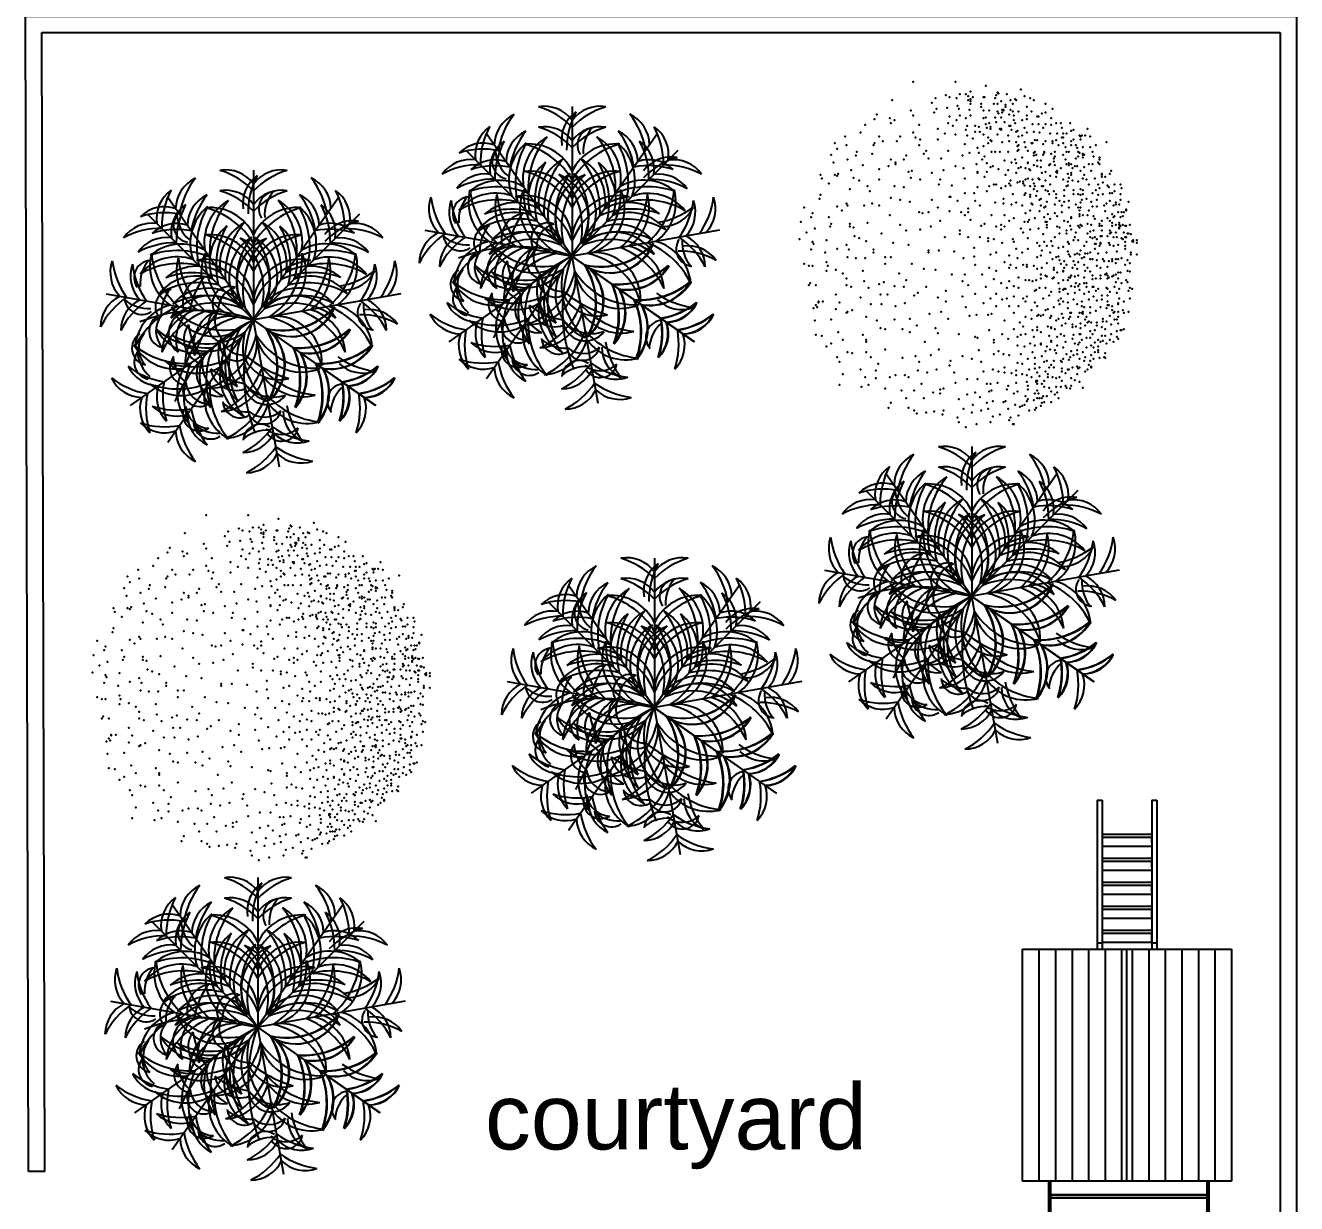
# Model space of a CAD drawing. Header units: metres. Extents: x 14 to 126, y -22 to 33.
# Drawn here: x 118.394 to 122.269, y 4.372 to 7.965 of the extents above; entities that cross this region are included whole.
import ezdxf

# ---------------------------------------------------------------- set-up
doc = ezdxf.new("R2010")
doc.units = ezdxf.units.M
doc.header["$MEASUREMENT"] = 0
doc.styles.get("Standard").update_dxf_attribs({"font": 'arial.ttf'})

# ---------------------------------------------------------------- blocks, each defined once
blk = doc.blocks.new('A$C48BA666C')
for p, q in [((0.1379, 2.3003), (0.1379, 4.9677)), ((0.1499, 2.3003), (0.1499, 4.9677)), ((1.0937, 2.3003), (1.0937, 4.9683)), ((1.1056, 2.3003), (1.1056, 4.9675)), ((0.1499, 2.4044), (1.0937, 2.4044)), ((0.1499, 2.3879), (1.0937, 2.3879)), ((1.0937, 2.3815), (0.1499, 2.3815)), ((0, 2.3003), (1.2632, 2.3003)), ((0, 0.9003), (0, 2.3003)), ((0.1, 0.9003), (0.1, 2.3003)), ((0.2, 0.9003), (0.2, 2.3003)), ((0.3, 0.9003), (0.3, 2.3003)), ((0.4, 0.9003), (0.4, 2.3003)), ((0.5, 0.9003), (0.5, 2.3003)), ((0.6, 0.9003), (0.6, 2.3003)), ((0.6317, 2.3003), (0.6317, 0.9003)), ((0.6632, 2.3003), (0.6632, 0.9003)), ((0.7632, 0.9003), (0.7632, 2.3003)), ((0.8632, 0.9003), (0.8632, 2.3003)), ((0.9632, 0.9003), (0.9632, 2.3003)), ((1.0632, 0.9003), (1.0632, 2.3003)), ((1.1632, 0.9003), (1.1632, 2.3003)), ((1.2632, 2.3003), (1.2632, 0.9003)), ((1.2632, 0.9003), (0, 0.9003)), ((0.4512, 0), (0.4512, 0.9003)), ((0.4512, 0.8636), (0.4812, 0.8636)), ((0.4812, 0), (0.4812, 0.9003)), ((0.7812, 0.8567), (0.4812, 0.8566)), ((0.4812, 0.8566), (0.4812, 0.8041)), ((0.7812, 0), (0.7812, 0.9003)), ((0.7812, 0.8636), (0.8112, 0.8636)), ((0.8112, 0), (0.8112, 0.9003)), ((0.4812, 0.8041), (0.7812, 0.8041)), ((0.4812, 0.7867), (0.7812, 0.7867)), ((0.7812, 0.7117), (0.4812, 0.7116)), ((0.4812, 0.7032), (0.4812, 0.659)), ((0.7812, 0.6591), (0.7812, 0.7117)), ((0.4812, 0.659), (0.7812, 0.6591)), ((0.4812, 0.6416), (0.7812, 0.6417)), ((0.7812, 0.5667), (0.4812, 0.5666)), ((0.4812, 0.5538), (0.4812, 0.514)), ((0.7812, 0.5141), (0.7812, 0.5667)), ((0.4812, 0.514), (0.7812, 0.5141)), ((0.4812, 0.4966), (0.7812, 0.4967)), ((0.7812, 0.4217), (0.4812, 0.4216)), ((0.4812, 0.4044), (0.4812, 0.369)), ((0.7812, 0.3691), (0.7812, 0.4217)), ((0.4812, 0.369), (0.7812, 0.3691)), ((0.4812, 0.3516), (0.7812, 0.3517)), ((0.7812, 0.2766), (0.4812, 0.2766)), ((0.4812, 0.255), (0.4812, 0.224)), ((0.7812, 0.2241), (0.7812, 0.2766)), ((0.4812, 0.224), (0.7812, 0.2241)), ((0.4812, 0.2066), (0.7812, 0.2067)), ((0.4812, 0), (0.4512, 0)), ((0.8112, 0), (0.7812, 0))]:
    blk.add_line(p, q)
blk = doc.blocks.new('A$C5D061C3B')
at = {"color": 40}
for p in [(3.377, 6.679), (0.125, 3.951), (6.629, 3.951), (3.951, 0.125)]:
    blk.add_line(p, (3.377, 3.377), dxfattribs=at)
at = {"color": 96}
for p in [(1.483, 6.082), (5.712, 5.712), (1.483, 0.672), (6.082, 1.483)]:
    blk.add_line(p, (3.377, 3.377), dxfattribs=at)
at = {"color": 72}
for p in [(5.259, 6.086), (1.03, 5.716), (0.66, 1.487), (6.07, 1.487)]:
    blk.add_line(p, (3.365, 3.381), dxfattribs=at)
at = {"color": 96}
for centre, radius, start, end in [((2.419, 5.816), 0.762, 115.3757, 178.71), ((3.438, 5.44), 1.715, 141.6206, 170.9237), ((3.871, 5.832), 0.38, 94.742, 213.7475), ((4.447, 5.681), 0.826, 139.618, 183.2106), ((4.744, 5.613), 0.762, 351.29, 54.6243), ((3.676, 5.419), 1.715, 359.0763, 28.3794), ((2.678, 5.447), 0.762, 115.3757, 178.71), ((3.696, 5.07), 1.715, 141.6206, 170.9237), ((3.344, 5.089), 1.056, 119.6063, 189.7511), ((4.177, 4.869), 1.77, 139.9634, 183.6288), ((3.357, 5.1), 1.715, 359.0763, 28.3794), ((4.425, 5.294), 0.762, 351.29, 54.6243), ((1.413, 5.111), 0.762, 71.29, 134.6243), ((1.419, 4.026), 1.715, 79.0763, 108.3794), ((2.848, 4.985), 1.77, 346.3712, 30.0366), ((3.707, 5.058), 1.056, 340.2489, 50.3937), ((1.671, 4.742), 0.762, 71.29, 134.6243), ((1.677, 3.657), 1.715, 79.0763, 108.3794), ((3.688, 4.597), 1.056, 119.6063, 189.7511), ((4.522, 4.377), 1.77, 139.9634, 183.6288), ((3.283, 4.633), 1.056, 340.2489, 50.3937), ((2.424, 4.56), 1.77, 346.3712, 30.0366), ((5.419, 3.676), 1.715, 61.6206, 90.9237), ((5.613, 4.744), 0.762, 35.3757, 98.71), ((4.035, 4.215), 1.029, 111.3654, 211.5741), ((4.698, 4.013), 1.557, 131.8122, 193.3335), ((2.187, 4.233), 1.557, 336.6665, 38.1878), ((2.875, 4.316), 1.029, 318.4259, 58.6346), ((5.1, 3.357), 1.715, 61.6206, 90.9237), ((5.294, 4.425), 0.762, 35.3757, 98.71), ((1.78, 3.994), 1.056, 60.2489, 130.3937), ((1.702, 3.136), 1.77, 66.3712, 110.0366), ((1.12, 4.31), 0.38, 94.742, 213.7475), ((1.696, 4.159), 0.826, 139.618, 183.2106), ((2.124, 3.502), 1.056, 60.2489, 130.3937), ((4.985, 2.848), 1.77, 59.9634, 103.6288), ((5.058, 3.707), 1.056, 39.6063, 109.7511), ((2.046, 2.644), 1.77, 66.3712, 110.0366), ((2.387, 3.752), 0.574, 99.9865, 199.4034), ((3.599, 3.314), 1.651, 142.5759, 170.8942), ((4.633, 3.283), 1.056, 39.6063, 109.7511), ((1.588, 3.666), 0.38, 94.742, 213.7475), ((2.165, 3.515), 0.826, 139.618, 183.2106), ((2.365, 3.045), 1.029, 38.4259, 138.6346), ((2.84, 3.739), 0.372, 69.2257, 210.1279), ((3.109, 3.59), 0.515, 105.4398, 183.6694), ((4.56, 2.424), 1.77, 59.9634, 103.6288), ((2.328, 2.353), 1.557, 56.6665, 118.1878), ((4.233, 2.187), 1.557, 51.8122, 113.3335), ((4.316, 2.875), 1.029, 31.3654, 131.5741), ((4.013, 4.698), 1.557, 256.6665, 318.1878), ((4.215, 4.035), 1.029, 238.4259, 338.6346), ((2.185, 0.015), 3.567, 70.4772, 111.6585), ((1.447, 3.129), 0.376, 122.0577, 257.8533), ((1.751, 3.126), 0.529, 140.1845, 223.654), ((2.007, 3.071), 0.506, 93.8744, 233.9763), ((2.489, 2.932), 0.825, 128.7536, 199.097), ((2.903, 2.8), 0.855, 116.4477, 194.3672), ((4.744, 1.779), 2.789, 140.4007, 163.139), ((5.741, 1.774), 1.715, 61.6206, 90.9237), ((5.935, 2.842), 0.762, 35.3757, 98.71), ((2.328, 4.401), 1.557, 241.8122, 303.3335), ((4.698, 2.741), 1.557, 166.6665, 228.1878), ((2.353, 2.328), 1.557, 331.8122, 33.3335), ((3.045, 2.365), 1.029, 311.3654, 51.5741), ((4.377, 4.522), 1.77, 266.3712, 310.0366), ((4.597, 3.688), 1.056, 260.2489, 330.3937), ((1.067, 2.749), 0.376, 122.0577, 257.8533), ((1.37, 2.745), 0.529, 140.1845, 223.654), ((2.365, 3.709), 1.029, 221.3654, 321.5741), ((4.035, 2.539), 1.029, 148.4259, 248.6346), ((4.869, 4.177), 1.77, 266.3712, 310.0366), ((5.089, 3.344), 1.056, 260.2489, 330.3937), ((2.644, 2.046), 1.77, 339.9634, 23.6288), ((3.502, 2.124), 1.056, 319.6063, 29.7511), ((2.046, 4.111), 1.77, 249.9634, 293.6288), ((2.124, 3.252), 1.056, 229.6063, 299.7511), ((3.688, 2.157), 1.056, 170.2489, 240.3937), ((4.522, 2.378), 1.77, 176.3712, 220.0366), ((3.136, 1.702), 1.77, 339.9634, 23.6288), ((3.994, 1.78), 1.056, 319.6063, 29.7511), ((5.07, 3.696), 1.715, 279.0763, 308.3794), ((5.447, 2.678), 0.762, 271.29, 334.6243), ((1.702, 3.619), 1.77, 249.9634, 293.6288), ((4.177, 1.886), 1.77, 176.3712, 220.0366), ((3.657, 1.677), 1.715, 341.6206, 10.9237), ((5.44, 3.438), 1.715, 279.0763, 308.3794), ((5.816, 2.419), 0.762, 271.29, 334.6243), ((1.78, 2.76), 1.056, 229.6063, 299.7511), ((3.344, 1.665), 1.056, 170.2489, 240.3937), ((4.742, 1.671), 0.762, 315.3757, 18.71), ((1.671, 2.012), 0.762, 225.3757, 288.71), ((1.677, 3.098), 1.715, 251.6206, 280.9237), ((3.696, 1.684), 1.715, 189.0763, 218.3794), ((5.808, 1.754), 1.715, 189.0763, 218.3794), ((2.678, 1.307), 0.762, 181.29, 244.6243), ((4.79, 1.377), 0.762, 181.29, 244.6243), ((1.419, 2.729), 1.715, 251.6206, 280.9237), ((1.413, 1.643), 0.762, 225.3757, 288.71), ((2.419, 0.938), 0.762, 181.29, 244.6243), ((3.438, 1.315), 1.715, 189.0763, 218.3794), ((3.68, 0.113), 0.826, 86.7894, 130.382), ((3.528, 0.69), 0.38, 56.2525, 175.258)]:
    blk.add_arc(centre, radius, start, end, dxfattribs=at)
at = {"color": 40}
for centre, radius, start, end in [((2.763, 5.924), 0.762, 36.29, 99.6243), ((2.145, 5.032), 1.715, 44.0763, 73.3794), ((3.991, 5.924), 0.762, 80.3757, 143.71), ((4.61, 5.032), 1.715, 106.6206, 135.9237), ((2.763, 5.474), 0.762, 36.29, 99.6243), ((2.145, 4.581), 1.715, 44.0763, 73.3794), ((3.991, 5.474), 0.762, 80.3757, 143.71), ((4.61, 4.581), 1.715, 106.6206, 135.9237), ((1.991, 5.462), 0.38, 139.742, 258.7475), ((2.505, 5.763), 0.826, 184.618, 228.2106), ((2.422, 4.799), 1.056, 25.2489, 95.3937), ((1.866, 4.14), 1.77, 31.3712, 75.0366), ((4.332, 4.799), 1.056, 84.6063, 154.7511), ((4.888, 4.14), 1.77, 104.9634, 148.6288), ((5.564, 4.807), 0.762, 80.3757, 143.71), ((6.182, 3.914), 1.715, 106.6206, 135.9237), ((2.422, 4.198), 1.056, 25.2489, 95.3937), ((1.866, 3.54), 1.77, 31.3712, 75.0366), ((4.332, 4.198), 1.056, 84.6063, 154.7511), ((4.888, 3.54), 1.77, 104.9634, 148.6288), ((2.143, 4.564), 1.056, 164.6063, 234.7511), ((2.888, 4.998), 1.77, 184.9634, 228.6288), ((3.25, 4.435), 1.029, 156.3654, 256.5741), ((3.862, 4.761), 1.557, 176.8122, 238.3335), ((2.893, 4.761), 1.557, 301.6665, 3.1878), ((3.504, 4.435), 1.029, 283.4259, 23.6346), ((3.866, 4.998), 1.77, 311.3712, 355.0366), ((4.611, 4.564), 1.056, 305.2489, 15.3937), ((0.975, 4.424), 0.762, 160.3757, 223.71), ((1.962, 4.878), 1.715, 186.6206, 215.9237), ((1.419, 4.346), 0.762, 160.3757, 223.71), ((2.405, 4.8), 1.715, 186.6206, 215.9237), ((2.734, 4.46), 1.056, 164.6063, 234.7511), ((3.48, 4.893), 1.77, 184.9634, 228.6288), ((2.358, 3.686), 1.029, 3.4259, 103.6346), ((1.93, 3.14), 1.557, 21.6665, 83.1878), ((4.397, 3.686), 1.029, 76.3654, 176.5741), ((4.824, 3.14), 1.557, 96.8122, 158.3335), ((3.275, 4.893), 1.77, 311.3712, 355.0366), ((4.02, 4.46), 1.056, 305.2489, 15.3937), ((4.349, 4.8), 1.715, 324.0763, 353.3794), ((5.335, 4.346), 0.762, 316.29, 19.6243), ((4.793, 4.878), 1.715, 324.0763, 353.3794), ((5.779, 4.424), 0.762, 316.29, 19.6243), ((0.762, 3.214), 0.762, 116.29, 179.6243), ((1.534, 2.451), 1.715, 124.0763, 153.3794), ((1.206, 3.136), 0.762, 116.29, 179.6243), ((1.977, 2.373), 1.715, 124.0763, 153.3794), ((1.811, 2.684), 1.056, 105.2489, 175.3937), ((2.363, 2.022), 1.77, 111.3712, 155.0366), ((4.391, 2.022), 1.77, 24.9634, 68.6288), ((4.943, 2.684), 1.056, 4.6063, 74.7511), ((4.777, 2.373), 1.715, 26.6206, 55.9237), ((5.549, 3.136), 0.762, 0.3757, 63.71), ((2.403, 2.58), 1.056, 105.2489, 175.3937), ((2.955, 1.917), 1.77, 111.3712, 155.0366), ((4.912, 0.157), 3.567, 115.4772, 156.6585), ((2.896, 2.427), 1.029, 83.4259, 183.6346), ((3.359, 1.911), 1.557, 101.6665, 163.1878), ((2.741, 3.253), 0.372, 114.2257, 255.1279), ((3.037, 3.338), 0.515, 150.4398, 228.6694), ((3.395, 1.911), 1.557, 16.8122, 78.3335), ((3.858, 2.427), 1.029, 356.3654, 96.5741), ((3.799, 1.917), 1.77, 24.9634, 68.6288), ((4.352, 2.58), 1.056, 4.6063, 74.7511), ((2.412, 2.943), 0.574, 144.9865, 244.4034), ((3.578, 3.49), 1.651, 187.5759, 215.8942), ((1.911, 3.359), 1.557, 286.8122, 348.3335), ((2.427, 2.896), 1.029, 266.3654, 6.5741), ((3.45, 2.634), 0.855, 161.4477, 239.3672), ((5.474, 3.214), 2.789, 185.4007, 208.139), ((4.435, 3.25), 1.029, 193.4259, 293.6346), ((4.761, 3.862), 1.557, 211.6665, 273.1878), ((1.122, 2.441), 0.38, 139.742, 258.7475), ((1.636, 2.741), 0.826, 184.618, 228.2106), ((1.908, 2.317), 0.38, 139.742, 258.7475), ((2.422, 2.617), 0.826, 184.618, 228.2106), ((6.244, 3.948), 1.715, 234.0763, 263.3794), ((2.624, 2.192), 0.506, 138.8744, 278.9763), ((3.064, 2.435), 0.825, 173.7536, 244.097), ((1.917, 2.955), 1.77, 294.9634, 338.6288), ((4.893, 3.48), 1.77, 221.3712, 265.0366), ((5.79, 2.962), 0.762, 226.29, 289.6243), ((2.405, 2.049), 0.529, 185.1845, 268.654), ((2.58, 2.403), 1.056, 274.6063, 344.7511), ((4.46, 2.734), 1.056, 215.2489, 285.3937), ((2.188, 1.837), 0.376, 167.0577, 302.8533), ((2.022, 2.363), 1.77, 294.9634, 338.6288), ((4.998, 2.888), 1.77, 221.3712, 265.0366), ((5.385, 1.584), 0.38, 101.2525, 220.258), ((5.899, 1.283), 0.826, 131.7894, 175.382), ((2.405, 1.511), 0.529, 185.1845, 268.654), ((2.684, 1.811), 1.056, 274.6063, 344.7511), ((4.564, 2.143), 1.056, 215.2489, 285.3937), ((2.188, 1.299), 0.376, 167.0577, 302.8533), ((2.373, 1.977), 1.715, 296.6206, 325.9237), ((3.136, 1.206), 0.762, 270.3757, 333.71), ((4.8, 2.405), 1.715, 234.0763, 263.3794), ((4.346, 1.419), 0.762, 226.29, 289.6243), ((2.451, 1.534), 1.715, 296.6206, 325.9237), ((4.878, 1.962), 1.715, 234.0763, 263.3794), ((3.214, 0.762), 0.762, 270.3757, 333.71), ((4.424, 0.975), 0.762, 226.29, 289.6243)]:
    blk.add_arc(centre, radius, start, end, dxfattribs=at)
at = {"color": 72}
for centre, radius, start, end in [((3.901, 5.939), 0.762, 125.3757, 188.71), ((4.969, 5.745), 1.715, 151.6206, 180.9237), ((3.305, 5.444), 1.715, 9.0763, 38.3794), ((4.323, 5.82), 0.762, 1.29, 64.6243), ((1.998, 5.617), 0.762, 125.3757, 188.71), ((3.066, 5.423), 1.715, 151.6206, 180.9237), ((2.317, 5.298), 0.762, 125.3757, 188.71), ((3.385, 5.104), 1.715, 151.6206, 180.9237), ((3.398, 5.094), 1.056, 350.2489, 60.3937), ((2.565, 4.873), 1.77, 356.3712, 40.0366), ((4.064, 5.451), 0.762, 1.29, 64.6243), ((3.046, 5.075), 1.715, 9.0763, 38.3794), ((3.035, 5.062), 1.056, 129.6063, 199.7511), ((3.894, 4.989), 1.77, 149.9634, 193.6288), ((1.13, 4.748), 0.762, 81.29, 144.6243), ((1.324, 3.68), 1.715, 89.0763, 118.3794), ((3.46, 4.637), 1.056, 129.6063, 199.7511), ((4.319, 4.565), 1.77, 149.9634, 193.6288), ((2.221, 4.381), 1.77, 356.3712, 40.0366), ((3.054, 4.602), 1.056, 350.2489, 60.3937), ((5.065, 3.661), 1.715, 71.6206, 100.9237), ((5.071, 4.746), 0.762, 45.3757, 108.71), ((1.448, 4.43), 0.762, 81.29, 144.6243), ((1.642, 3.362), 1.715, 89.0763, 118.3794), ((3.868, 4.321), 1.029, 121.3654, 221.5741), ((4.556, 4.237), 1.557, 141.8122, 203.3335), ((2.707, 4.219), 1.029, 328.4259, 68.6346), ((2.044, 4.017), 1.557, 346.6665, 48.1878), ((4.963, 3.998), 1.056, 49.6063, 119.7511), ((5.04, 3.14), 1.77, 69.9634, 113.6288), ((1.685, 3.712), 1.056, 70.2489, 140.3937), ((1.757, 2.853), 1.77, 76.3712, 120.0366), ((4.618, 3.506), 1.056, 49.6063, 119.7511), ((2.109, 3.287), 1.056, 70.2489, 140.3937), ((4.696, 2.648), 1.77, 69.9634, 113.6288), ((4.988, 5.812), 1.715, 279.0763, 308.3794), ((5.365, 4.794), 0.762, 271.29, 334.6243), ((2.182, 2.428), 1.77, 76.3712, 120.0366), ((4.377, 3.05), 1.029, 41.3654, 141.5741), ((1.062, 4.452), 0.826, 229.618, 273.2106), ((0.91, 3.875), 0.38, 184.742, 303.7475), ((2.426, 2.879), 1.029, 48.4259, 148.6346), ((2.51, 2.191), 1.557, 66.6665, 128.1878), ((2.729, 4.702), 1.557, 221.8122, 283.3335), ((2.527, 4.039), 1.029, 201.3654, 301.5741), ((4.414, 2.358), 1.557, 61.8122, 123.3335), ((4.001, 4.702), 1.557, 256.6665, 318.1878), ((4.203, 4.039), 1.029, 238.4259, 338.6346), ((6.053, 3.533), 0.38, 146.2525, 265.258), ((6.629, 3.684), 0.826, 176.7894, 220.382), ((6.727, 2.189), 3.567, 160.4772, 201.6585), ((2.145, 3.693), 1.056, 209.6063, 279.7511), ((2.365, 4.526), 1.77, 229.9634, 273.6288), ((3.697, 2.369), 1.029, 128.4259, 228.6346), ((4.389, 2.332), 1.557, 146.6665, 208.1878), ((2.341, 2.332), 1.557, 331.8122, 33.3335), ((3.033, 2.369), 1.029, 311.3654, 51.5741), ((4.365, 4.526), 1.77, 266.3712, 310.0366), ((4.585, 3.693), 1.056, 260.2489, 330.3937), ((1.873, 4.181), 1.77, 229.9634, 273.6288), ((1.653, 3.348), 1.056, 209.6063, 279.7511), ((3.003, 2.844), 0.372, 159.2257, 300.1279), ((3.152, 3.113), 0.515, 195.4398, 273.6694), ((4.857, 4.181), 1.77, 266.3712, 310.0366), ((5.077, 3.348), 1.056, 260.2489, 330.3937), ((3.24, 2.128), 1.056, 150.2489, 220.3937), ((4.099, 2.051), 1.77, 156.3712, 200.0366), ((3.942, 2.908), 0.855, 206.4477, 284.3672), ((4.963, 4.749), 2.789, 230.4007, 253.139), ((2.632, 2.051), 1.77, 339.9634, 23.6288), ((3.49, 2.128), 1.056, 319.6063, 29.7511), ((1.672, 3.7), 1.715, 231.6206, 260.9237), ((1.295, 2.682), 0.762, 205.3757, 268.71), ((2.748, 1.784), 1.056, 150.2489, 220.3937), ((3.607, 1.706), 1.77, 156.3712, 200.0366), ((3.428, 3.603), 1.651, 232.5759, 260.8942), ((2.99, 2.391), 0.574, 189.9865, 289.4034), ((3.124, 1.706), 1.77, 339.9634, 23.6288), ((3.982, 1.784), 1.056, 319.6063, 29.7511), ((5.058, 3.7), 1.715, 279.0763, 308.3794), ((5.435, 2.682), 0.762, 271.29, 334.6243), ((0.926, 2.424), 0.762, 205.3757, 268.71), ((1.303, 3.442), 1.715, 231.6206, 260.9237), ((3.086, 1.681), 1.715, 169.0763, 198.3794), ((3.81, 2.493), 0.825, 218.7536, 289.097), ((3.671, 2.011), 0.506, 183.8744, 323.9763), ((3.645, 1.681), 1.715, 341.6206, 10.9237), ((5.427, 3.442), 1.715, 279.0763, 308.3794), ((5.804, 2.424), 0.762, 271.29, 334.6243), ((2.717, 1.423), 1.715, 169.0763, 198.3794), ((2, 1.676), 0.762, 161.29, 224.6243), ((4.73, 1.676), 0.762, 315.3757, 18.71), ((4.014, 1.423), 1.715, 341.6206, 10.9237), ((1.631, 1.417), 0.762, 161.29, 224.6243), ((3.227, 2.169), 0.826, 229.618, 273.2106), ((3.076, 1.593), 0.38, 184.742, 303.7475), ((5.099, 1.417), 0.762, 315.3757, 18.71), ((3.616, 1.755), 0.529, 230.1845, 313.654), ((3.613, 1.452), 0.376, 212.0577, 347.8533), ((2.583, 1.701), 0.826, 229.618, 273.2106), ((2.432, 1.124), 0.38, 184.742, 303.7475), ((3.997, 1.374), 0.529, 230.1845, 313.654), ((3.994, 1.071), 0.376, 212.0577, 347.8533)]:
    blk.add_arc(centre, radius, start, end, dxfattribs=at)
blk = doc.blocks.new('A$C66FD3C1F')
at = {"color": 8}
for p in [(1.495, 4.543), (2.05, 4.543), (2.45, 4.493), (2.589, 4.367), (2.604, 4.405), (2.62, 4.392), (2.728, 4.379), (2.913, 4.442), (1.217, 4.304), (3.036, 4.329), (3.082, 4.304), (3.236, 4.253), (3.329, 4.19), (3.822, 3.824), (4.223, 3.193), (4.223, 3.067), (4.238, 3.143), (4.33, 1.514), (4.223, 1.275), (4.238, 1.275), (4.269, 1.287)]:
    blk.add_point(p, dxfattribs=at)
at = {"color": 64}
for p in [(1.926, 4.367), (2.111, 4.379), (2.188, 4.379), (2.219, 4.354), (2.25, 4.417), (2.959, 4.354), (1.741, 4.266), (1.788, 4.329), (1.803, 4.19), (1.942, 4.203), (1.973, 4.342), (2.065, 4.329), (2.08, 4.228), (2.096, 4.19), (2.219, 4.304), (2.25, 4.316), (2.25, 4.291), (2.25, 4.253), (2.281, 4.342), (2.281, 4.342), (2.389, 4.253), (2.389, 4.253), (2.389, 4.215), (2.42, 4.342), (2.435, 4.342), (2.558, 4.253), (2.574, 4.329), (2.604, 4.253), (2.651, 4.291), (2.712, 4.241), (2.712, 4.215), (2.774, 4.304), (2.805, 4.253), (2.836, 4.316), (2.851, 4.304), (2.99, 4.215), (0.986, 4.051), (1.017, 4.114), (1.187, 4.064), (1.248, 4.039), (1.464, 4.165), (1.495, 4.102), (1.772, 4.14), (1.973, 4.089), (2.065, 4.039), (2.111, 4.102), (2.188, 4.064), (2.235, 4.177), (2.25, 4.102), (2.42, 4.165), (2.42, 4.064), (2.45, 4.076), (2.497, 4.165), (2.574, 4.076), (2.604, 4.152), (2.62, 4.127), (2.651, 4.076), (2.666, 4.177), (2.666, 4.14), (2.682, 4.177), (2.682, 4.165), (2.759, 4.114), (2.774, 4.177), (2.805, 4.152), (2.82, 4.102), (2.82, 4.039), (2.882, 4.152), (2.928, 4.039), (2.99, 4.102), (2.99, 4.051), (3.051, 4.152), (3.128, 4.089), (3.144, 4.089), (3.19, 4.127), (3.236, 4.14), (3.313, 4.064), (1.202, 4.001), (1.495, 3.875), (1.572, 3.976), (1.818, 3.925), (1.911, 3.862), (1.957, 4.001), (2.019, 3.963), (2.05, 3.849), (2.188, 3.912), (2.204, 3.963), (2.312, 3.963), (2.312, 3.887), (2.358, 3.95), (2.373, 3.887), (2.42, 3.849), (2.45, 3.988), (2.466, 3.938), (2.497, 4.001), (2.512, 3.95), (2.512, 3.925), (2.589, 4.013), (2.604, 3.849), (2.635, 3.925), (2.651, 3.925), (2.651, 3.912), (2.697, 4.013), (2.759, 3.963), (2.774, 3.963), (2.789, 3.912), (2.836, 4.001), (2.851, 3.887), (2.866, 3.9), (2.959, 3.938), (2.99, 3.875), (3.067, 3.988), (3.082, 3.887), (3.144, 3.988), (3.159, 3.875), (3.205, 3.938), (3.236, 3.988), (3.298, 3.862), (3.313, 3.976), (3.375, 4.001), (3.375, 4.001), (3.39, 3.862), (3.437, 4.001), (3.452, 3.938), (3.467, 3.862), (3.514, 3.862), (3.56, 4.001), (3.575, 3.9), (3.606, 3.912), (3.791, 3.925), (0.971, 3.71), (0.986, 3.736), (1.048, 3.824), (1.094, 3.761), (1.279, 3.761), (1.325, 3.824), (1.526, 3.811), (1.572, 3.71), (1.587, 3.786), (1.818, 3.786), (2.173, 3.723), (2.204, 3.837), (2.281, 3.799), (2.42, 3.698), (2.481, 3.811), (2.481, 3.736), (2.512, 3.774), (2.527, 3.761), (2.666, 3.748), (2.743, 3.837), (2.759, 3.761), (2.851, 3.748), (2.866, 3.698), (2.882, 3.824), (2.882, 3.71), (2.928, 3.837), (2.959, 3.748), (2.974, 3.685), (3.051, 3.736), (3.067, 3.736), (3.098, 3.774), (3.128, 3.774), (3.205, 3.723), (3.236, 3.761), (3.329, 3.761), (3.329, 3.736), (3.375, 3.774), (3.406, 3.71), (3.452, 3.811), (3.467, 3.811), (3.467, 3.736), (3.498, 3.685), (3.575, 3.761), (3.575, 3.71), (3.606, 3.786), (3.637, 3.71), (3.683, 3.837), (3.699, 3.824), (3.699, 3.786), (3.714, 3.837), (3.729, 3.685), (3.76, 3.837), (3.822, 3.685), (3.899, 3.71), (4.038, 3.748), (0.955, 3.597), (1.202, 3.521), (1.372, 3.521), (1.402, 3.572), (1.634, 3.597), (1.664, 3.635), (1.695, 3.534), (1.865, 3.534), (1.957, 3.635), (2.142, 3.572), (2.235, 3.61), (2.342, 3.673), (2.358, 3.61), (2.404, 3.521), (2.435, 3.559), (2.527, 3.622), (2.574, 3.622), (2.635, 3.622), (2.743, 3.622), (2.836, 3.521), (2.866, 3.635), (2.882, 3.647), (2.928, 3.546), (3.005, 3.635), (3.082, 3.61), (3.082, 3.572), (3.098, 3.622), (3.113, 3.584), (3.205, 3.584), (3.221, 3.622), (3.221, 3.61), (3.313, 3.597), (3.344, 3.534), (3.36, 3.622), (3.36, 3.559), (3.467, 3.584), (3.498, 3.521), (3.514, 3.622), (3.545, 3.622), (3.637, 3.534), (3.652, 3.673), (3.668, 3.622), (3.668, 3.559), (3.683, 3.61), (3.729, 3.597), (3.729, 3.597), (3.729, 3.584), (3.729, 3.546), (3.745, 3.584), (3.853, 3.622), (3.868, 3.559), (3.945, 3.546), (3.945, 3.521), (1.048, 3.395), (1.171, 3.433), (1.264, 3.483), (1.264, 3.458), (1.433, 3.357), (1.479, 3.37), (1.896, 3.382), (2.05, 3.433), (2.158, 3.408), (2.327, 3.458), (2.342, 3.357), (2.466, 3.471), (2.466, 3.357), (2.512, 3.42), (2.543, 3.433), (2.62, 3.395), (2.697, 3.509), (2.743, 3.382), (2.789, 3.483), (2.851, 3.471), (2.882, 3.408), (2.913, 3.42), (2.974, 3.408), (3.005, 3.483), (3.005, 3.471), (3.021, 3.395), (3.036, 3.382), (3.082, 3.445), (3.128, 3.509), (3.128, 3.433), (3.175, 3.509), (3.175, 3.42), (3.236, 3.357), (3.283, 3.445), (3.298, 3.458), (3.344, 3.496), (3.36, 3.445), (3.375, 3.357), (3.39, 3.37), (3.437, 3.408), (3.514, 3.458), (3.545, 3.471), (3.545, 3.445), (3.575, 3.458), (3.591, 3.408), (3.622, 3.433), (3.652, 3.433), (3.699, 3.37), (3.745, 3.42), (3.807, 3.458), (3.837, 3.37), (3.837, 3.37), (3.853, 3.458), (3.93, 3.483), (3.945, 3.458), (4.099, 3.37), (1.048, 3.256), (1.464, 3.281), (1.587, 3.256), (1.741, 3.344), (1.834, 3.193), (1.849, 3.256), (2.003, 3.18), (2.173, 3.269), (2.342, 3.344), (2.435, 3.294), (2.558, 3.193), (2.589, 3.193), (2.712, 3.319), (2.759, 3.206), (2.774, 3.244), (2.774, 3.18), (2.851, 3.344), (2.866, 3.218), (2.897, 3.231), (2.943, 3.231), (2.943, 3.206), (2.959, 3.18), (2.974, 3.256), (3.005, 3.269), (3.067, 3.256), (3.082, 3.206), (3.144, 3.269), (3.159, 3.256), (3.19, 3.344), (3.236, 3.244), (3.298, 3.307), (3.298, 3.193), (3.375, 3.294), (3.39, 3.344), (3.467, 3.256), (3.529, 3.332), (3.529, 3.231), (3.529, 3.18), (3.545, 3.281), (3.575, 3.344), (3.575, 3.319), (3.575, 3.319), (3.591, 3.244), (3.668, 3.231), (3.729, 3.269), (3.745, 3.319), (3.776, 3.256), (3.807, 3.193), (3.807, 3.193), (3.884, 3.269), (3.93, 3.193), (3.976, 3.332), (3.976, 3.319), (3.976, 3.294), (3.991, 3.218), (4.022, 3.294), (4.053, 3.18), (4.084, 3.332), (4.146, 3.193), (1.202, 3.016), (1.248, 3.168), (1.372, 3.155), (1.973, 3.029), (1.988, 3.029), (2.173, 3.079), (2.296, 3.079), (2.342, 3.155), (2.466, 3.105), (2.497, 3.168), (2.651, 3.143), (2.712, 3.168), (2.805, 3.067), (2.959, 3.054), (2.974, 3.079), (3.036, 3.168), (3.036, 3.054), (3.036, 3.029), (3.082, 3.13), (3.098, 3.168), (3.113, 3.042), (3.128, 3.105), (3.19, 3.168), (3.205, 3.168), (3.236, 3.117), (3.267, 3.105), (3.283, 3.067), (3.344, 3.105), (3.375, 3.067), (3.375, 3.016), (3.483, 3.117), (3.483, 3.042), (3.514, 3.168), (3.606, 3.117), (3.606, 3.067), (3.668, 3.067), (3.699, 3.13), (3.699, 3.054), (3.729, 3.117), (3.729, 3.067), (3.853, 3.079), (3.899, 3.117), (3.93, 3.054), (3.945, 3.143), (3.991, 3.067), (4.068, 3.155), (4.084, 3.079), (4.115, 3.079), (4.146, 3.105), (0.955, 2.941), (1.048, 2.915), (1.325, 2.991), (1.449, 2.966), (1.741, 2.991), (1.818, 2.89), (2.08, 2.978), (2.219, 2.878), (2.312, 2.978), (2.373, 2.915), (2.574, 2.953), (2.682, 3.004), (2.682, 2.941), (2.789, 2.928), (2.851, 2.953), (2.928, 2.915), (3.036, 2.852), (3.051, 2.941), (3.067, 2.928), (3.159, 2.991), (3.175, 3.004), (3.175, 2.915), (3.221, 2.89), (3.236, 2.903), (3.252, 2.966), (3.36, 2.928), (3.421, 2.978), (3.452, 2.915), (3.483, 2.966), (3.545, 2.978), (3.545, 2.89), (3.545, 2.89), (3.637, 2.928), (3.668, 2.89), (3.683, 2.852), (3.699, 2.953), (3.699, 2.89), (3.714, 2.991), (3.776, 3.004), (3.807, 2.852), (3.837, 2.966), (3.853, 2.903), (3.914, 2.991), (3.914, 2.903), (4.007, 2.915), (4.038, 2.941), (4.084, 2.978), (4.13, 2.915), (4.161, 2.953), (4.161, 2.928), (4.207, 2.928), (4.223, 2.991), (4.3, 2.865), (4.3, 2.852), (4.33, 2.966), (1.187, 2.789), (1.572, 2.827), (1.618, 2.814), (1.695, 2.827), (1.849, 2.713), (1.973, 2.84), (2.173, 2.789), (2.219, 2.827), (2.25, 2.726), (2.527, 2.789), (2.697, 2.789), (2.759, 2.713), (2.82, 2.751), (2.959, 2.701), (2.974, 2.814), (3.005, 2.701), (3.021, 2.726), (3.098, 2.751), (3.159, 2.84), (3.221, 2.764), (3.236, 2.701), (3.252, 2.701), (3.267, 2.802), (3.298, 2.739), (3.36, 2.814), (3.39, 2.777), (3.452, 2.827), (3.483, 2.713), (3.529, 2.701), (3.575, 2.764), (3.575, 2.751), (3.683, 2.802), (3.683, 2.777), (3.729, 2.789), (3.791, 2.789), (3.868, 2.777), (3.884, 2.739), (3.976, 2.713), (4.022, 2.84), (4.053, 2.751), (4.084, 2.713), (4.115, 2.802), (4.115, 2.688), (4.13, 2.764), (4.146, 2.777), (4.192, 2.827), (4.207, 2.688), (4.223, 2.764), (4.238, 2.827), (4.253, 2.777), (4.269, 2.827), (1.079, 2.549), (1.325, 2.663), (1.402, 2.587), (1.587, 2.6), (1.726, 2.638), (2.111, 2.587), (2.111, 2.537), (2.389, 2.65), (2.435, 2.676), (2.589, 2.638), (2.651, 2.663), (2.651, 2.6), (2.697, 2.638), (2.913, 2.612), (2.943, 2.562), (3.036, 2.6), (3.144, 2.612), (3.205, 2.537), (3.252, 2.663), (3.252, 2.625), (3.39, 2.638), (3.421, 2.625), (3.421, 2.549), (3.514, 2.587), (3.514, 2.549), (3.56, 2.65), (3.575, 2.6), (3.637, 2.562), (3.668, 2.65), (3.683, 2.625), (3.699, 2.663), (3.714, 2.65), (3.791, 2.676), (3.791, 2.549), (3.822, 2.575), (3.837, 2.663), (3.868, 2.587), (3.945, 2.676), (3.945, 2.65), (3.961, 2.512), (3.976, 2.65), (3.976, 2.587), (3.976, 2.512), (4.053, 2.512), (4.084, 2.587), (4.084, 2.549), (4.099, 2.562), (4.115, 2.65), (4.161, 2.663), (4.161, 2.562), (4.207, 2.663), (4.207, 2.625), (4.207, 2.612), (4.223, 2.65), (4.253, 2.663), (4.269, 2.562), (4.284, 2.65), (4.3, 2.65), (4.315, 2.549), (4.33, 2.549), (4.346, 2.663), (4.361, 2.537), (1.233, 2.423), (1.433, 2.398), (1.911, 2.499), (2.296, 2.36), (2.373, 2.499), (2.481, 2.486), (2.481, 2.448), (2.558, 2.474), (2.666, 2.423), (2.805, 2.474), (2.82, 2.436), (2.851, 2.347), (3.005, 2.486), (3.005, 2.347), (3.128, 2.423), (3.159, 2.385), (3.221, 2.436), (3.252, 2.385), (3.313, 2.448), (3.329, 2.385), (3.36, 2.499), (3.406, 2.36), (3.467, 2.373), (3.529, 2.436), (3.545, 2.411), (3.606, 2.461), (3.622, 2.499), (3.668, 2.461), (3.745, 2.385), (3.776, 2.436), (3.822, 2.499), (3.853, 2.486), (3.884, 2.499), (3.884, 2.411), (3.884, 2.347), (3.899, 2.411), (3.914, 2.474), (3.945, 2.385), (3.961, 2.423), (3.961, 2.411), (4.068, 2.423), (4.084, 2.398), (4.13, 2.499), (4.13, 2.385), (4.176, 2.499), (4.192, 2.398), (4.238, 2.486), (4.253, 2.474), (4.284, 2.499), (4.284, 2.436), (4.284, 2.385), (4.284, 2.347), (4.3, 2.499), (4.377, 2.448), (4.392, 2.461), (4.392, 2.436), (4.438, 2.461), (4.438, 2.423), (0.971, 2.335), (2.296, 2.246), (2.512, 2.272), (2.589, 2.297), (2.759, 2.259), (2.866, 2.221), (2.928, 2.297), (3.128, 2.234), (3.175, 2.259), (3.19, 2.322), (3.298, 2.297), (3.329, 2.209), (3.375, 2.234), (3.406, 2.246), (3.421, 2.196), (3.483, 2.183), (3.529, 2.31), (3.529, 2.31), (3.545, 2.272), (3.56, 2.246), (3.606, 2.183), (3.622, 2.272), (3.652, 2.284), (3.683, 2.272), (3.699, 2.322), (3.714, 2.221), (3.745, 2.234), (3.76, 2.284), (3.791, 2.284), (3.822, 2.297), (3.822, 2.209), (3.853, 2.209), (3.914, 2.196), (3.93, 2.284), (3.991, 2.209), (4.007, 2.183), (4.038, 2.297), (4.068, 2.183), (4.115, 2.209), (4.115, 2.183), (4.161, 2.209), (4.176, 2.31), (4.192, 2.209), (4.238, 2.221), (4.315, 2.196), (4.361, 2.297), (4.361, 2.272), (4.438, 2.272), (2.312, 2.133), (2.497, 2.095), (2.589, 2.057), (2.697, 2.171), (2.759, 2.095), (2.774, 2.133), (2.851, 2.095), (2.943, 2.133), (2.99, 2.133), (2.99, 2.108), (3.082, 2.12), (3.128, 2.082), (3.19, 2.095), (3.252, 2.158), (3.344, 2.095), (3.344, 2.07), (3.39, 2.032), (3.437, 2.146), (3.467, 2.057), (3.467, 2.045), (3.483, 2.095), (3.514, 2.133), (3.591, 2.095), (3.622, 2.133), (3.652, 2.082), (3.668, 2.171), (3.745, 2.133), (3.745, 2.133), (3.76, 2.057), (3.791, 2.095), (3.822, 2.045), (3.914, 2.12), (3.961, 2.095), (4.038, 2.019), (4.053, 2.108), (4.161, 2.158), (4.192, 2.032), (4.223, 2.032), (4.223, 2.032), (4.284, 2.133), (4.315, 2.057), (4.346, 2.158), (4.346, 2.045), (2.219, 1.868), (2.404, 2.007), (2.45, 1.843), (2.558, 1.944), (2.651, 1.893), (2.759, 1.918), (2.82, 1.855), (2.882, 1.969), (2.974, 1.931), (3.021, 1.931), (3.067, 1.918), (3.113, 1.931), (3.175, 2.007), (3.175, 1.956), (3.236, 1.994), (3.252, 1.981), (3.329, 1.956), (3.344, 1.969), (3.406, 1.893), (3.467, 1.931), (3.529, 1.931), (3.545, 1.969), (3.56, 1.969), (3.575, 1.994), (3.575, 1.855), (3.622, 1.981), (3.622, 1.843), (3.637, 1.893), (3.668, 1.994), (3.668, 1.855), (3.683, 1.88), (3.745, 1.969), (3.745, 1.893), (3.776, 1.893), (3.776, 1.843), (3.853, 1.994), (3.853, 1.944), (3.853, 1.843), (3.868, 1.843), (3.899, 1.956), (3.961, 1.994), (3.961, 1.956), (4.022, 2.007), (4.053, 1.994), (4.053, 1.956), (4.068, 1.969), (4.115, 1.981), (4.13, 1.994), (4.146, 1.843), (4.161, 2.007), (4.161, 1.906), (4.192, 1.956), (4.238, 1.893), (4.238, 1.893), (4.3, 1.931), (4.315, 1.906), (2.312, 1.754), (2.512, 1.691), (2.589, 1.754), (2.666, 1.679), (2.728, 1.83), (2.728, 1.691), (2.82, 1.716), (2.882, 1.83), (2.943, 1.691), (2.99, 1.716), (3.098, 1.792), (3.113, 1.805), (3.159, 1.83), (3.205, 1.691), (3.236, 1.83), (3.283, 1.729), (3.313, 1.78), (3.421, 1.817), (3.421, 1.78), (3.437, 1.691), (3.467, 1.805), (3.467, 1.805), (3.483, 1.817), (3.498, 1.817), (3.529, 1.754), (3.606, 1.679), (3.622, 1.767), (3.683, 1.805), (3.745, 1.754), (3.807, 1.78), (3.807, 1.679), (3.868, 1.716), (3.899, 1.792), (3.93, 1.817), (3.976, 1.729), (3.976, 1.679), (4.038, 1.83), (4.053, 1.817), (4.053, 1.729), (4.084, 1.78), (4.176, 1.767), (4.207, 1.817), (4.207, 1.691), (4.33, 1.792), (4.346, 1.83), (4.346, 1.691), (4.377, 1.817), (2.188, 1.578), (2.42, 1.628), (2.589, 1.59), (2.759, 1.59), (2.882, 1.59), (2.974, 1.653), (3.051, 1.54), (3.098, 1.641), (3.128, 1.59), (3.236, 1.54), (3.267, 1.552), (3.344, 1.578), (3.406, 1.666), (3.421, 1.615), (3.467, 1.653), (3.529, 1.641), (3.529, 1.565), (3.652, 1.615), (3.714, 1.653), (3.714, 1.59), (3.729, 1.514), (3.745, 1.578), (3.822, 1.578), (3.899, 1.527), (3.914, 1.666), (3.961, 1.578), (4.038, 1.565), (4.053, 1.653), (4.053, 1.603), (4.068, 1.603), (4.115, 1.59), (4.115, 1.54), (4.146, 1.514), (4.192, 1.628), (4.192, 1.615), (4.192, 1.514), (4.253, 1.54), (4.269, 1.653), (2.235, 1.464), (2.327, 1.477), (2.481, 1.477), (2.527, 1.489), (2.697, 1.401), (2.82, 1.502), (2.897, 1.376), (2.974, 1.451), (3.051, 1.426), (3.128, 1.464), (3.144, 1.477), (3.175, 1.464), (3.205, 1.477), (3.298, 1.439), (3.313, 1.464), (3.375, 1.401), (3.406, 1.426), (3.452, 1.489), (3.467, 1.439), (3.498, 1.363), (3.545, 1.426), (3.56, 1.502), (3.56, 1.451), (3.575, 1.502), (3.591, 1.35), (3.668, 1.451), (3.683, 1.502), (3.699, 1.363), (3.714, 1.502), (3.729, 1.489), (3.76, 1.414), (3.776, 1.451), (3.791, 1.376), (3.791, 1.376), (3.807, 1.388), (3.822, 1.502), (3.837, 1.376), (3.914, 1.376), (3.991, 1.426), (3.991, 1.388), (4.038, 1.388), (4.084, 1.464), (4.099, 1.35), (4.13, 1.502), (4.146, 1.414), (4.176, 1.414), (4.192, 1.451), (4.192, 1.363), (4.269, 1.502), (3.591, 1.313), (3.637, 1.325), (3.76, 1.338), (3.884, 1.275), (3.914, 1.338), (3.914, 1.338), (3.976, 1.313), (3.976, 1.199), (4.022, 1.287), (4.022, 1.199), (4.099, 1.224), (4.176, 1.262), (4.176, 1.186), (3.868, 1.048), (3.884, 1.111), (3.93, 1.148), (3.93, 1.06), (3.93, 1.01), (3.961, 1.123), (3.991, 1.136), (4.038, 1.098), (4.084, 1.148), (4.13, 1.123), (4.192, 1.161), (3.868, 0.896), (3.884, 0.984), (3.93, 0.984), (3.945, 0.909), (4.007, 0.921), (4.022, 0.972), (4.022, 0.909)]:
    blk.add_point(p, dxfattribs=at)
at = {"color": 62}
for p in [(0.801, 3.875), (0.863, 3.976), (0.462, 3.736), (0.601, 3.824), (0.616, 3.71), (0.416, 3.584), (0.493, 3.66), (0.632, 3.521), (0.74, 3.572), (0.755, 3.622), (0.447, 3.483), (0.678, 3.382), (0.832, 3.445), (0.277, 3.319), (0.293, 3.269), (0.385, 3.206), (0.462, 3.319), (0.493, 3.307), (0.509, 3.332), (0.709, 3.281), (0.786, 3.244), (0.277, 3.054), (0.663, 3.13), (0.894, 3.168), (0.925, 3.105), (0.062, 2.89), (0.262, 3.004), (0.493, 2.903), (0.555, 2.852), (0.616, 2.941), (0.632, 2.915), (0.848, 2.915), (0.015, 2.701), (0.154, 2.764), (0.17, 2.814), (0.385, 2.764), (0.894, 2.688), (2.127, 2.827), (0.092, 2.562), (0.2, 2.612), (0.401, 2.638), (0.416, 2.676), (0.416, 2.676), (0.663, 2.676), (0.663, 2.638), (0.709, 2.625), (0.724, 2.512), (0, 2.474), (0.17, 2.436), (0.185, 2.411), (0.354, 2.461), (0.493, 2.347), (0.616, 2.398), (0.786, 2.486), (0.878, 2.448), (2.219, 2.499), (0.154, 2.335), (0.339, 2.297), (0.632, 2.234), (0.647, 2.335), (0.74, 2.221), (0.863, 2.221), (0.971, 2.297), (1.125, 2.234), (1.202, 2.234), (1.695, 2.322), (1.695, 2.297), (1.834, 2.322), (2.034, 2.31), (2.158, 2.221), (0.062, 2.146), (0.123, 2.12), (0.17, 2.12), (0.354, 2.171), (0.354, 2.057), (0.37, 2.12), (0.478, 2.07), (0.57, 2.019), (0.832, 2.057), (1.125, 2.146), (1.31, 2.019), (1.479, 2.146), (1.634, 2.082), (1.788, 2.07), (0.123, 1.868), (0.139, 1.893), (0.216, 1.868), (0.616, 1.956), (0.616, 1.868), (0.678, 1.843), (0.848, 1.918), (1.048, 1.88), (1.11, 1.906), (1.248, 1.855), (1.372, 1.843), (1.402, 1.931), (1.664, 1.843), (2.003, 2.007), (2.142, 1.918), (2.173, 2.007), (0.478, 1.742), (0.801, 1.704), (0.909, 1.83), (1.063, 1.742), (1.156, 1.742), (1.51, 1.729), (1.557, 1.767), (1.818, 1.704), (1.926, 1.792), (2.142, 1.716), (0.185, 1.565), (0.216, 1.603), (0.231, 1.578), (0.247, 1.653), (0.247, 1.641), (0.308, 1.653), (0.478, 1.552), (0.524, 1.641), (0.632, 1.514), (0.693, 1.54), (0.94, 1.615), (1.079, 1.615), (1.264, 1.59), (1.387, 1.628), (1.865, 1.514), (1.926, 1.653), (0.2, 1.401), (0.416, 1.414), (0.616, 1.502), (0.878, 1.451), (1.017, 1.401), (1.248, 1.414), (1.449, 1.426), (1.711, 1.489), (1.957, 1.426), (0.216, 1.212), (0.293, 1.199), (0.509, 1.249), (0.832, 1.212), (1.063, 1.3), (1.125, 1.287), (1.356, 1.287), (1.449, 1.249), (1.541, 1.338), (1.788, 1.3), (1.818, 1.237), (2.096, 1.224), (2.312, 1.186), (2.342, 1.174), (2.497, 1.275), (2.666, 1.224), (2.82, 1.287), (2.866, 1.186), (2.913, 1.212), (2.943, 1.325), (2.974, 1.224), (3.067, 1.275), (3.082, 1.186), (3.128, 1.313), (3.128, 1.275), (3.175, 1.249), (3.267, 1.325), (3.283, 1.199), (3.313, 1.313), (3.313, 1.3), (3.36, 1.287), (3.39, 1.186), (3.437, 1.224), (3.452, 1.338), (3.483, 1.199), (3.606, 1.212), (3.683, 1.224), (3.699, 1.3), (3.699, 1.224), (3.776, 1.174), (3.822, 1.262), (3.822, 1.174), (3.853, 1.224), (0.354, 1.06), (0.416, 1.098), (0.57, 1.148), (0.878, 1.148), (0.878, 1.123), (1.125, 1.022), (1.649, 1.123), (1.834, 1.022), (2.358, 1.01), (2.558, 1.148), (2.558, 1.111), (2.743, 1.161), (2.866, 1.073), (2.959, 1.06), (3.036, 1.098), (3.098, 1.073), (3.175, 1.098), (3.175, 1.085), (3.252, 1.06), (3.298, 1.022), (3.313, 1.136), (3.313, 1.123), (3.36, 1.01), (3.39, 1.073), (3.467, 1.048), (3.498, 1.123), (3.498, 1.123), (3.591, 1.161), (3.622, 1.098), (3.652, 1.01), (3.668, 1.085), (3.683, 1.111), (3.714, 1.148), (3.776, 1.048), (3.837, 1.073), (0.493, 0.921), (0.524, 0.858), (0.632, 0.984), (0.693, 0.972), (0.878, 0.984), (0.94, 0.921), (1.356, 0.909), (1.526, 0.934), (1.572, 0.858), (1.726, 0.947), (1.988, 0.871), (2.142, 0.934), (2.265, 0.896), (2.389, 0.858), (2.558, 0.959), (2.62, 0.997), (2.682, 0.959), (2.759, 0.947), (2.866, 0.846), (2.913, 0.959), (3.005, 0.896), (3.067, 0.984), (3.098, 0.909), (3.19, 0.934), (3.221, 0.858), (3.236, 0.997), (3.252, 0.871), (3.344, 0.871), (3.375, 0.972), (3.437, 0.871), (3.452, 0.858), (3.467, 0.896), (3.514, 0.959), (3.545, 0.883), (3.56, 0.921), (3.575, 0.997), (3.606, 0.947), (3.652, 0.959), (3.683, 0.896), (3.729, 0.984), (3.745, 0.871), (3.76, 0.921), (3.822, 0.871), (3.837, 0.947), (0.57, 0.694), (0.801, 0.757), (1.002, 0.745), (1.033, 0.833), (1.264, 0.682), (1.387, 0.682), (1.557, 0.745), (1.68, 0.719), (1.803, 0.757), (1.973, 0.808), (2.034, 0.719), (2.42, 0.732), (2.543, 0.757), (2.62, 0.732), (2.697, 0.782), (2.697, 0.719), (2.789, 0.707), (2.851, 0.745), (2.851, 0.682), (2.928, 0.833), (2.928, 0.694), (2.99, 0.682), (3.021, 0.757), (3.098, 0.833), (3.098, 0.77), (3.128, 0.719), (3.159, 0.782), (3.236, 0.732), (3.267, 0.694), (3.283, 0.782), (3.283, 0.782), (3.313, 0.82), (3.344, 0.782), (3.452, 0.77), (3.452, 0.732), (3.498, 0.707), (3.529, 0.757), (3.545, 0.757), (3.591, 0.782), (3.652, 0.795), (3.652, 0.694), (3.668, 0.77), (3.683, 0.782), (3.76, 0.732), (3.791, 0.757), (3.807, 0.82), (3.837, 0.795), (3.837, 0.782), (0.524, 0.555), (0.817, 0.53), (0.863, 0.656), (0.909, 0.555), (1.002, 0.644), (1.125, 0.505), (1.187, 0.656), (1.433, 0.656), (1.603, 0.568), (1.896, 0.505), (2.05, 0.581), (2.204, 0.631), (2.342, 0.631), (2.466, 0.568), (2.512, 0.568), (2.604, 0.581), (2.743, 0.543), (2.851, 0.581), (2.99, 0.593), (3.005, 0.543), (3.051, 0.656), (3.113, 0.606), (3.113, 0.593), (3.128, 0.606), (3.128, 0.568), (3.159, 0.669), (3.19, 0.568), (3.221, 0.606), (3.221, 0.53), (3.267, 0.656), (3.283, 0.517), (3.329, 0.656), (3.375, 0.644), (3.375, 0.53), (3.421, 0.656), (3.437, 0.53), (3.452, 0.606), (3.498, 0.543), (3.514, 0.517), (3.56, 0.505), (3.575, 0.644), (3.575, 0.543), (3.622, 0.618), (3.683, 0.593), (3.729, 0.517), (1.341, 0.48), (1.402, 0.379), (1.51, 0.48), (1.634, 0.379), (1.757, 0.454), (1.849, 0.492), (1.849, 0.442), (2.096, 0.366), (2.204, 0.429), (2.312, 0.454), (2.373, 0.391), (2.497, 0.467), (2.527, 0.48), (2.543, 0.341), (2.712, 0.341), (2.728, 0.492), (2.82, 0.442), (2.866, 0.467), (2.974, 0.404), (2.99, 0.341), (3.005, 0.492), (3.005, 0.366), (3.082, 0.353), (3.098, 0.442), (3.128, 0.48), (3.128, 0.379), (3.144, 0.442), (3.159, 0.379), (3.19, 0.379), (3.205, 0.404), (3.252, 0.404), (3.313, 0.467), (3.36, 0.429), (3.39, 0.454), (3.406, 0.379), (1.171, 0.252), (1.202, 0.316), (1.433, 0.252), (1.51, 0.215), (1.541, 0.177), (1.664, 0.189), (1.772, 0.202), (1.896, 0.215), (2.158, 0.24), (2.265, 0.189), (2.281, 0.29), (2.389, 0.215), (2.466, 0.316), (2.481, 0.24), (2.682, 0.328), (2.743, 0.24), (2.836, 0.29), (2.897, 0.265), (2.928, 0.278), (2.959, 0.29), (3.021, 0.215), (3.098, 0.227), (3.113, 0.252), (3.175, 0.278), (3.19, 0.316), (3.221, 0.328), (3.313, 0.328), (1.88, 0.164), (2.08, 0.126), (2.096, 0.063), (2.188, 0), (2.327, 0.038), (2.512, 0.063), (2.543, 0.139), (2.635, 0.164), (2.759, 0.088), (2.774, 0.126), (2.805, 0.038), (2.82, 0.038), (2.882, 0.151)]:
    blk.add_point(p, dxfattribs=at)

msp = doc.modelspace()

# ---------------------------------------------------------------- linework, layer by layer
for p, q in [((118.4439, 7.9432), (122.219, 7.9432)), ((118.4534, 4.4703), (118.4439, 7.9432)), ((122.219, 4.9432), (122.219, 2.9432)), ((118.4534, 4.4703), (118.4034, 4.4703))]:
    msp.add_line(p, q)
for points in [[(118.4034, 4.4703), (118.3937, 7.9931), (118.4435, 7.9932), (122.269, 7.9932), (122.269, 0.8432), (122.269, 0.7932), (118.4134, 0.7932), (118.4089, 2.4703)], [(122.219, 7.9432), (122.219, 0.8432), (118.4633, 0.8432)]]:
    msp.add_lwpolyline(points)

# ---------------------------------------------------------------- block references
for name, p, xscale, yscale, zscale in [('A$C66FD3C1F', (120.7538, 6.7402), 0.2316690647692563, 0.2316690647692563, 0.2316690647692563), ('A$C5D061C3B', (119.5943, 6.7949), 0.1380980187093679, 0.1380980187093679, 0.1380980187093679), ('A$C5D061C3B', (118.6229, 6.6008), 0.1380980187093679, 0.1380980187093679, 0.1380980187093679), ('A$C5D061C3B', (120.8129, 5.7579), 0.1380980187093679, 0.1380980187093679, 0.1380980187093679), ('A$C66FD3C1F', (118.5981, 5.4189), 0.2316690647692563, 0.2316690647692563, 0.2316690647692563), ('A$C5D061C3B', (119.845, 5.4181), 0.1380980187093679, 0.1380980187093679, 0.1380980187093679), ('A$C5D061C3B', (118.6363, 4.4437), 0.1380980187093679, 0.1380980187093679, 0.1380980187093679)]:
    msp.add_blockref(name, p, dxfattribs=dict(xscale=xscale, yscale=yscale, zscale=zscale))
at = {"xscale": 0.5047681645030699, "yscale": 0.5047681645030699, "zscale": 0.5047681645030699, "rotation": 180}
msp.add_blockref('A$C48BA666C', (122.0707, 5.6018), dxfattribs=at)

# ---------------------------------------------------------------- texts
at = {"insert": (119.7946, 4.7372), "char_height": 0.2, "attachment_point": 1}
msp.add_mtext_dynamic_manual_height_columns('courtyard ', width=3.068506, gutter_width=1, heights=[0.5484], dxfattribs=at)

doc.saveas('drawing.dxf')
